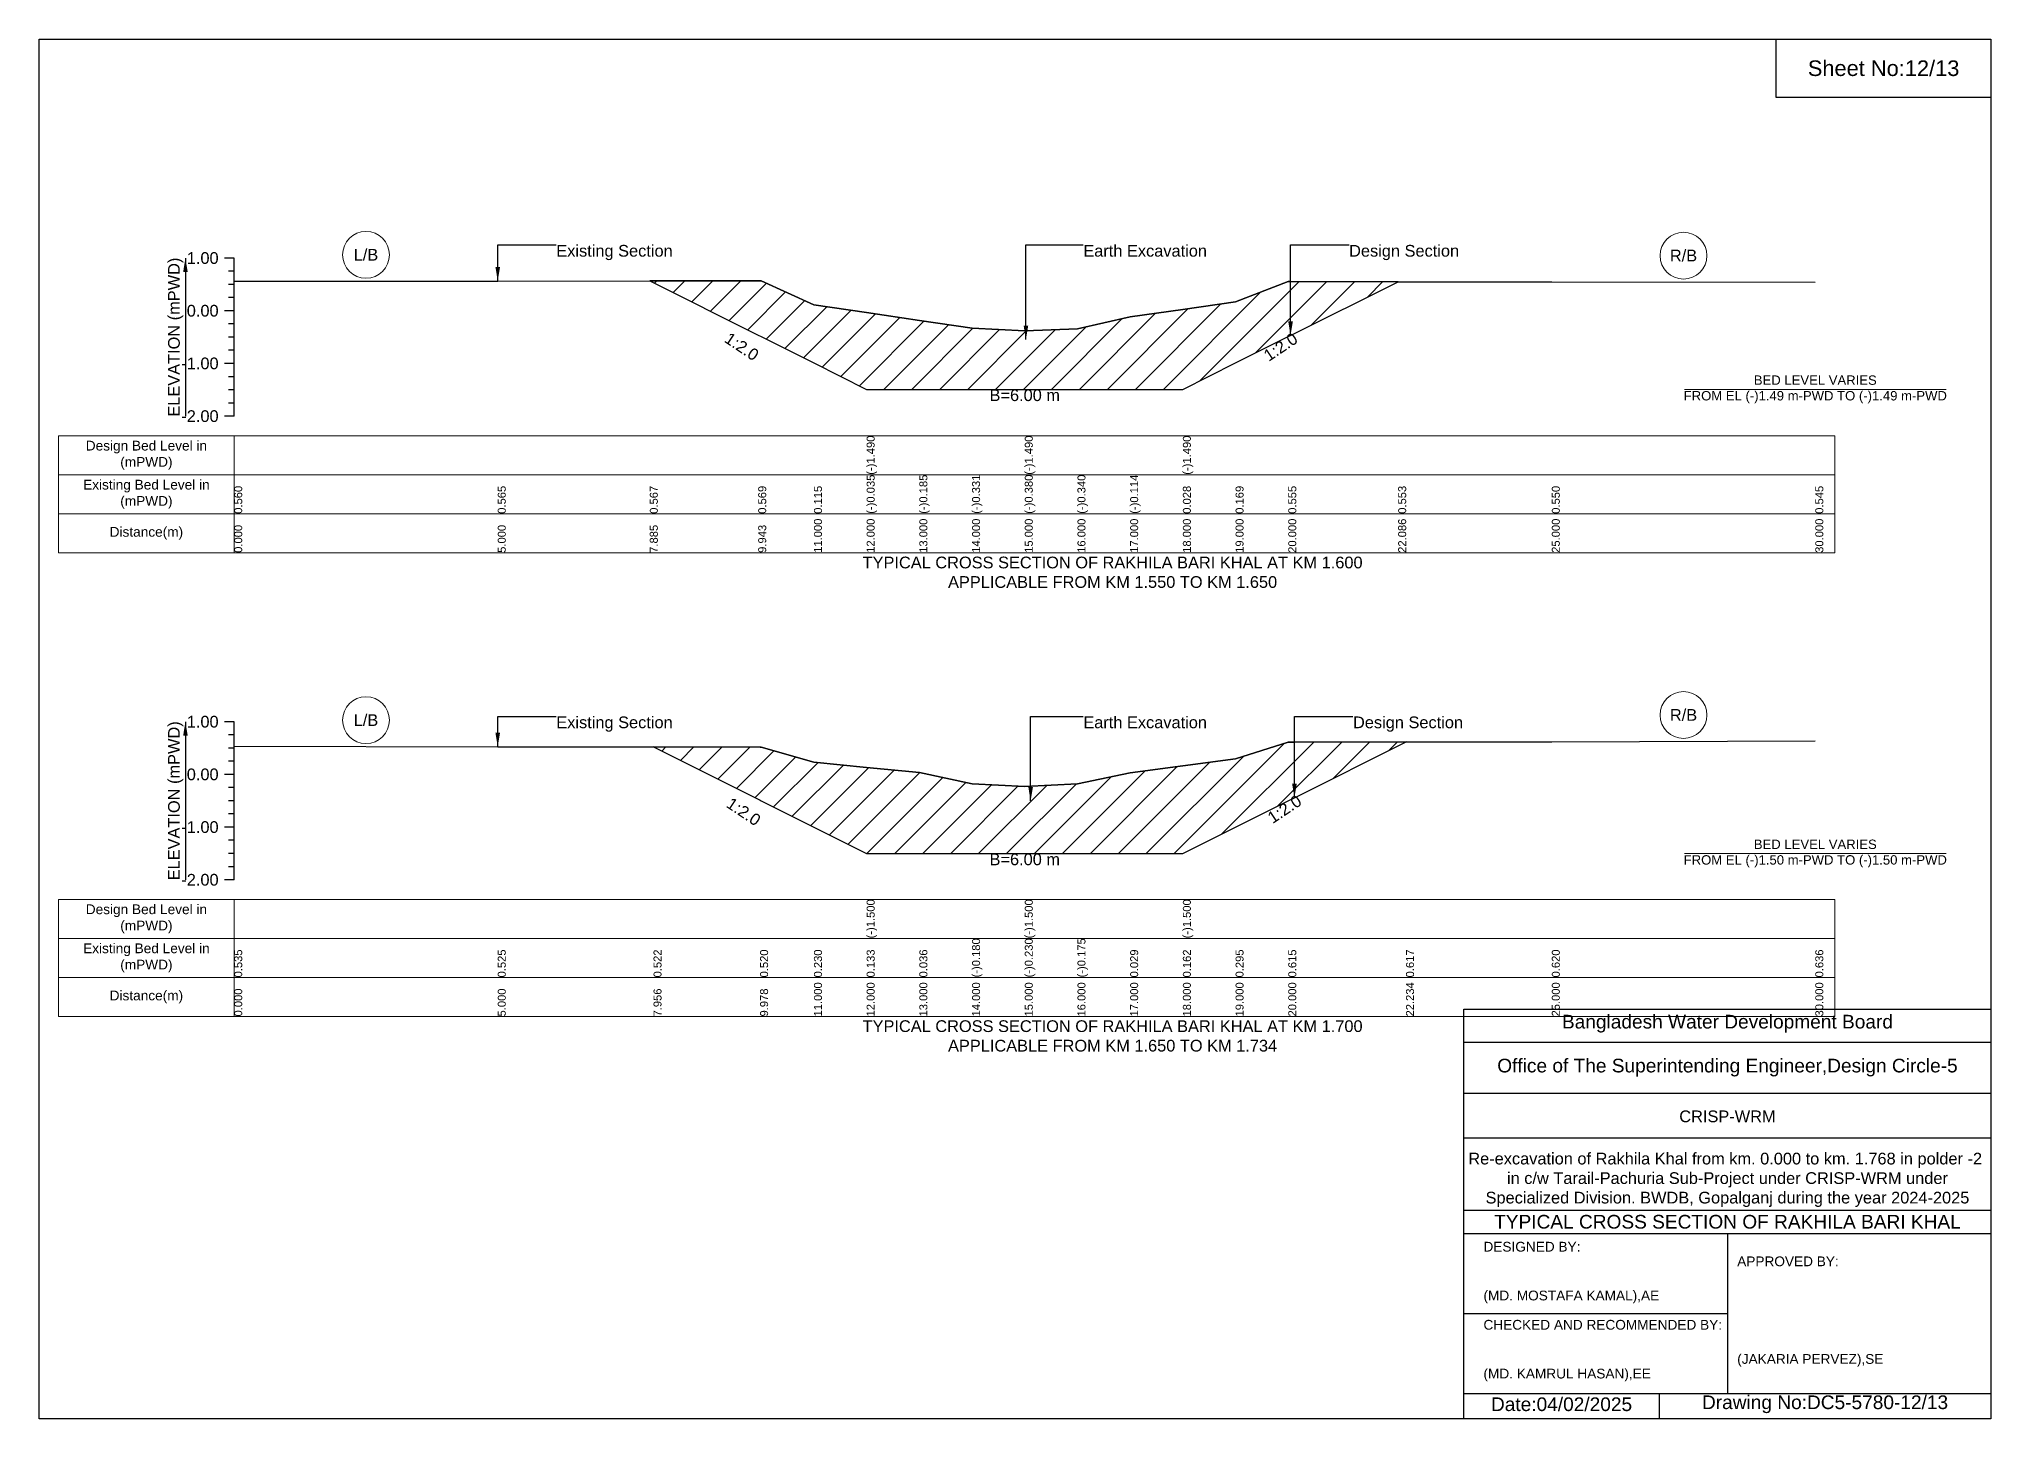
# Model space of a CAD drawing. Header units: inches. Extents: x 91000 to 238000, y -5656 to 6588.
# Drawn here: x 210000 to 218000, y -5656 to 0 of the extents above; entities that cross this region are included whole.
import ezdxf

# ---------------------------------------------------------------- set-up
doc = ezdxf.new("R2010")
doc.units = ezdxf.units.IN
doc.header["$LTSCALE"] = 7
doc.header["$MEASUREMENT"] = 0
for name, color, linetype, lineweight in [('Cross section Data Border', 7, 'Continuous', 9), ('Cross Section Labels', 7, 'Continuous', 9), ('Existing_Bed_Level for Xsection', 7, 'Continuous', 25)]:
    doc.layers.add(name, color=color, linetype=linetype, lineweight=lineweight)
doc.styles.get("Standard").update_dxf_attribs({"font": 'arial.ttf'})
doc.dimstyles.get("Standard").update_dxf_attribs({"dimtxt": 0.18, "dimasz": 0.18, "dimexe": 0.18, "dimexo": 0.0625, "dimgap": 0.09, "dimtad": 0, "dimtih": 1, "dimtoh": 1, "dimdec": 4, "dimzin": 0, "dimdsep": 46, "dimtxsty": 'Standard', "dimcen": 0.09, "dimadec": 0, "dimazin": 0, "dimtfac": 1, "dimtdec": 4, "dimtofl": 0, "dimtmove": 0, "dimatfit": 3, "dimfxl": 1, "dimtolj": 1, "dimtzin": 0, "dimarcsym": 0})

msp = doc.modelspace()

# ---------------------------------------------------------------- hatches: boundary and pattern name
at = {"layer": 'Existing_Bed_Level for Xsection'}
h = msp.add_hatch(dxfattribs=at)
h.set_pattern_fill('ANSI31', color=256, scale=648, style=0)
h.paths.add_polyline_path([(212503.2, -991.4), (212947.6, -1213.6), (212960, -1219.8), (213176, -1327.8), (213392, -1435.8), (213608, -1435.8), (213824, -1435.8), (214040, -1435.8), (214256, -1435.8), (214472, -1435.8), (214688, -1435.8), (214904, -1327.8), (215120, -1219.8), (215129.3, -1215.1), (215570.5, -994.5), (215129.3, -994), (215120, -994), (214904, -1077.4), (214688, -1108), (214472, -1138.5), (214256, -1187.4), (214040, -1196), (213824, -1185.4), (213608, -1153.9), (213392, -1121.5), (213176, -1089.1), (212960, -991), (212947.6, -991)])
h = msp.add_hatch(dxfattribs=at)
h.set_pattern_fill('ANSI31', color=256, scale=648, style=0)
h.paths.add_polyline_path([(212518.5, -2901.6), (212955.2, -3119.9), (212960, -3122.3), (213176, -3230.3), (213392, -3338.3), (213608, -3338.3), (213824, -3338.3), (214040, -3338.3), (214256, -3338.3), (214472, -3338.3), (214688, -3338.3), (214904, -3230.3), (215120, -3122.3), (215145.3, -3109.7), (215602.6, -2881), (215145.3, -2881.5), (215120, -2881.5), (214904, -2950.6), (214688, -2979.3), (214472, -3008.1), (214256, -3052.1), (214040, -3064), (213824, -3053.2), (213608, -3006.5), (213392, -2985.6), (213176, -2964.6), (212960, -2902), (212955.2, -2902)])

# ---------------------------------------------------------------- linework, layer by layer
for points in [[(210000, 0), (218000, 0), (218000, -5656), (210000, -5656)], [(217120, 0), (218000, 0), (218000, -240), (217120, -240)]]:
    msp.add_lwpolyline(points, close=True)
for points in [[(215840, -5656), (215840, -3976), (218000, -3976)], [(215840, -4112), (218000, -4112)], [(215840, -4320), (218000, -4320)], [(215840, -4504), (218000, -4504)], [(215840, -4800), (218000, -4800)], [(215840, -4896), (218000, -4896)], [(216920, -4896), (216920, -5552)], [(215840, -5224), (216920, -5224)], [(215840, -5552), (218000, -5552)], [(216640, -5552), (216640, -5656)]]:
    msp.add_lwpolyline(points)
at = {"layer": 'Cross section Data Border'}
for points in [[(210080, -1625.9), (217360, -1625.9), (217360, -2105.9), (210080, -2105.9)], [(210080, -3526.3), (217360, -3526.3), (217360, -4006.3), (210080, -4006.3)]]:
    msp.add_lwpolyline(points, close=True, dxfattribs=at)
for points in [[(210800, -1625.9), (210800, -2105.9)], [(210080, -1785.9), (217360, -1785.9)], [(210080, -1945.9), (217360, -1945.9)], [(210800, -3526.3), (210800, -4006.3)], [(210080, -3686.3), (217360, -3686.3)], [(210080, -3846.3), (217360, -3846.3)]]:
    msp.add_lwpolyline(points, dxfattribs=at)
at = {"layer": 'Cross Section Labels'}
for points in [[(216744.2, -1435.8), (217815.8, -1435.8)], [(216744.2, -3338.3), (217815.8, -3338.3)]]:
    msp.add_lwpolyline(points, dxfattribs=at)
for centre in [(211340, -884.4), (216740, -887.7), (211340, -2791.8), (216740, -2770.7)]:
    msp.add_circle(centre, 96, dxfattribs=at)
at = {"layer": 'Existing_Bed_Level for Xsection'}
for points in [[(210800, -897.9), (210760, -897.9)], [(210800, -951.9), (210776, -951.9)], [(210800, -1545.9), (210800, -1329.9), (210800, -1113.9), (210800, -897.9)], [(210800, -1005.9), (210776, -1005.9)], [(210800, -993), (211880, -991.9), (212503.2, -991.4), (212947.6, -991), (212960, -991), (213176, -1089.1), (213392, -1121.5), (213392, -1121.5), (213608, -1153.9), (213824, -1185.4), (214040, -1196), (214040, -1196), (214256, -1187.4), (214472, -1138.5), (214688, -1108), (214688, -1108), (214904, -1077.4), (215120, -994), (215129.3, -994), (215570.5, -994.5), (216200, -995.1), (217280, -996.2)], [(210800, -1113.9), (210760, -1113.9)], [(210800, -1059.9), (210776, -1059.9)], [(210800, -1167.9), (210776, -1167.9)], [(210800, -1221.9), (210776, -1221.9)], [(210800, -1275.9), (210776, -1275.9)], [(210800, -1329.9), (210760, -1329.9)], [(210800, -1383.9), (210776, -1383.9)], [(210800, -1437.9), (210776, -1437.9)], [(210800, -1491.9), (210776, -1491.9)], [(210800, -1545.9), (210760, -1545.9)], [(210800, -2798.3), (210760, -2798.3)], [(210800, -3446.3), (210800, -3230.3), (210800, -3014.3), (210800, -2798.3)], [(210800, -2852.3), (210776, -2852.3)], [(210800, -2898.8), (211880, -2900.9), (212518.5, -2901.6), (212955.2, -2902), (212960, -2902), (213176, -2964.6), (213392, -2985.6), (213392, -2985.6), (213608, -3006.5), (213824, -3053.2), (214040, -3064), (214040, -3064), (214256, -3052.1), (214472, -3008.1), (214688, -2979.3), (214688, -2979.3), (214904, -2950.6), (215120, -2881.5), (215145.3, -2881.5), (215602.6, -2881), (216200, -2880.4), (217280, -2876.9)], [(210800, -2906.3), (210776, -2906.3)], [(210800, -3014.3), (210760, -3014.3)], [(210800, -2960.3), (210776, -2960.3)], [(210800, -3068.3), (210776, -3068.3)], [(210800, -3122.3), (210776, -3122.3)], [(210800, -3176.3), (210776, -3176.3)], [(210800, -3230.3), (210760, -3230.3)], [(210800, -3284.3), (210776, -3284.3)], [(210800, -3338.3), (210776, -3338.3)], [(210800, -3392.3), (210776, -3392.3)], [(210800, -3446.3), (210760, -3446.3)]]:
    msp.add_lwpolyline(points, dxfattribs=at)
for points in [[(212503.2, -991.4), (212503.2, -991.4), (212947.6, -1213.6), (212960, -1219.8), (213176, -1327.8), (213392, -1435.8), (213392, -1435.8), (213608, -1435.8), (213824, -1435.8), (214040, -1435.8), (214040, -1435.8), (214256, -1435.8), (214472, -1435.8), (214688, -1435.8), (214688, -1435.8), (214904, -1327.8), (215120, -1219.8), (215129.3, -1215.1), (215570.5, -994.5), (215129.3, -994), (215120, -994), (214904, -1077.4), (214688, -1108), (214688, -1108), (214472, -1138.5), (214256, -1187.4), (214040, -1196), (214040, -1196), (213824, -1185.4), (213608, -1153.9), (213392, -1121.5), (213392, -1121.5), (213176, -1089.1), (212960, -991), (212947.6, -991), (212503.2, -991.4)], [(212518.5, -2901.6), (212518.5, -2901.6), (212955.2, -3119.9), (212960, -3122.3), (213176, -3230.3), (213392, -3338.3), (213392, -3338.3), (213608, -3338.3), (213824, -3338.3), (214040, -3338.3), (214040, -3338.3), (214256, -3338.3), (214472, -3338.3), (214688, -3338.3), (214688, -3338.3), (214904, -3230.3), (215120, -3122.3), (215145.3, -3109.7), (215602.6, -2881), (215145.3, -2881.5), (215120, -2881.5), (214904, -2950.6), (214688, -2979.3), (214688, -2979.3), (214472, -3008.1), (214256, -3052.1), (214040, -3064), (214040, -3064), (213824, -3053.2), (213608, -3006.5), (213392, -2985.6), (213392, -2985.6), (213176, -2964.6), (212960, -2902), (212955.2, -2902), (212518.5, -2901.6)]]:
    msp.add_lwpolyline(points, close=True, dxfattribs=at)

# ---------------------------------------------------------------- texts
at = {"attachment_point": 5}
for s, insert, char_height in [('Sheet No:12/13', (217560, -120), 64), ('Bangladesh Water Development Board', (216920, -4036), 56), ('Office of The Superintending Engineer,Design Circle-5', (216920, -4216), 56)]:
    msp.add_mtext(s, dxfattribs=dict(at, insert=insert, char_height=char_height))
for s, insert, char_height, width, attachment_point in [('CRISP-WRM', (216920, -4416), 48, 2240, 5), ('Re-excavation of Rakhila Khal from km. 0.000 to km. 1.768 in polder -2  in c/w Tarail-Pachuria Sub-Project under CRISP-WRM under Specialized Division. BWDB, Gopalganj during the year 2024-2025', (216920, -4676), 48, 2160, 5), ('TYPICAL CROSS SECTION OF RAKHILA BARI KHAL', (216920, -4848), 56, 2240, 5), ('DESIGNED BY:^J^J^J(MD. MOSTAFA KAMAL),AE', (215920, -5056), 40, 1120, 4), ('APPROVED BY:^J^J^J^J^J^J(JAKARIA PERVEZ),SE', (216960, -5216), 40, 1120, 4), ('CHECKED AND RECOMMENDED BY:^J^J^J(MD. KAMRUL HASAN),EE', (215920, -5376), 40, 1120, 4), ('Date:04/02/2025', (216240, -5596), 56, 1120, 5), ('Drawing No:DC5-5780-12/13', (217320, -5596), 56, 1760, 5)]:
    msp.add_mtext(s, dxfattribs=dict(insert=insert, char_height=char_height, width=width, attachment_point=attachment_point))
at = {"layer": 'Cross section Data Border', "char_height": 40, "width": 640, "attachment_point": 5}
for s, insert in [('Design Bed Level in (mPWD)', (210440, -1705.9)), ('Existing Bed Level in (mPWD)', (210440, -1865.9)), ('Distance(m)', (210440, -2025.9)), ('Design Bed Level in (mPWD)', (210440, -3606.3)), ('Existing Bed Level in (mPWD)', (210440, -3766.3)), ('Distance(m)', (210440, -3926.3))]:
    msp.add_mtext(s, dxfattribs=dict(at, insert=insert))
at = {"layer": 'Cross Section Labels'}
for s, insert, char_height, attachment_point in [('L/B', (211340, -884.4), 48, 5), ('Existing Section', (212120, -843.9), 48, 1), ('Earth Excavation', (214280, -843.9), 48, 1), ('Design Section', (215369.3, -843.9), 48, 1), ('R/B', (216740, -887.7), 48, 5), ('B=6.00 m', (214040, -1435.8), 48, 2), ('BED LEVEL VARIES ^JFROM EL (-)1.49 m-PWD TO (-)1.49 m-PWD', (217280, -1435.8), 38.4, 5), ('TYPICAL CROSS SECTION OF RAKHILA BARI KHAL AT KM 1.600^JAPPLICABLE FROM KM 1.550 TO KM 1.650', (214400, -2185.9), 48, 5), ('L/B', (211340, -2791.8), 48, 5), ('Existing Section', (212120, -2776.7), 48, 1), ('Earth Excavation', (214280, -2776.7), 48, 1), ('Design Section', (215385.3, -2776.7), 48, 1), ('R/B', (216740, -2770.7), 48, 5), ('B=6.00 m', (214040, -3338.3), 48, 2), ('BED LEVEL VARIES ^JFROM EL (-)1.50 m-PWD TO (-)1.50 m-PWD', (217280, -3338.3), 38.4, 5), ('TYPICAL CROSS SECTION OF RAKHILA BARI KHAL AT KM 1.700^JAPPLICABLE FROM KM 1.650 TO KM 1.734', (214400, -4086.3), 48, 5)]:
    msp.add_mtext(s, dxfattribs=dict(at, insert=insert, char_height=char_height, attachment_point=attachment_point))
at = {"layer": 'Cross Section Labels', "char_height": 48, "attachment_point": 2}
for insert, rotation in [((212893.6, -1240.6), 326.30993), ((215075.3, -1242.1), 33.69007), ((212901.2, -3146.9), 326.30993), ((215091.3, -3136.7), 33.69007)]:
    msp.add_mtext('1:2.0', dxfattribs=dict(at, insert=insert, rotation=rotation))
at = {"layer": 'Existing_Bed_Level for Xsection', "char_height": 48, "attachment_point": 6}
for s, insert in [('1.00', (210736, -897.9)), ('0.00', (210736, -1113.9)), ('-1.00', (210736, -1329.9)), ('-2.00', (210736, -1545.9)), ('1.00', (210736, -2798.3)), ('0.00', (210736, -3014.3)), ('-1.00', (210736, -3230.3)), ('-2.00', (210736, -3446.3))]:
    msp.add_mtext(s, dxfattribs=dict(at, insert=insert))
at = {"layer": 'Existing_Bed_Level for Xsection', "rotation": 90}
for s, insert, char_height, attachment_point in [('ELEVATION (mPWD)', (210560, -1221.9), 48, 5), ('(-)1.490', (213392, -1785.9), 32.8, 1), ('(-)1.490', (214040, -1785.9), 32.8, 1), ('(-)1.490', (214688, -1785.9), 32.8, 1), ('0.560', (210800, -1945.9), 32.8, 1), ('0.565', (211880, -1945.9), 32.8, 1), ('0.567', (212503.2, -1945.9), 32.8, 1), ('0.569', (212947.6, -1945.9), 32.8, 1), ('0.115', (213176, -1945.9), 32.8, 1), ('(-)0.035', (213392, -1945.9), 32.8, 1), ('(-)0.185', (213608, -1945.9), 32.8, 1), ('(-)0.331', (213824, -1945.9), 32.8, 1), ('(-)0.380', (214040, -1945.9), 32.8, 1), ('(-)0.340', (214256, -1945.9), 32.8, 1), ('(-)0.114', (214472, -1945.9), 32.8, 1), ('0.028', (214688, -1945.9), 32.8, 1), ('0.169', (214904, -1945.9), 32.8, 1), ('0.555', (215120, -1945.9), 32.8, 1), ('0.553', (215570.5, -1945.9), 32.8, 1), ('0.550', (216200, -1945.9), 32.8, 1), ('0.545', (217280, -1945.9), 32.8, 1), ('0.000', (210800, -2105.9), 32.8, 1), ('5.000', (211880, -2105.9), 32.8, 1), ('7.885', (212503.2, -2105.9), 32.8, 1), ('9.943', (212947.6, -2105.9), 32.8, 1), ('11.000', (213176, -2105.9), 32.8, 1), ('12.000', (213392, -2105.9), 32.8, 1), ('13.000', (213608, -2105.9), 32.8, 1), ('14.000', (213824, -2105.9), 32.8, 1), ('15.000', (214040, -2105.9), 32.8, 1), ('16.000', (214256, -2105.9), 32.8, 1), ('17.000', (214472, -2105.9), 32.8, 1), ('18.000', (214688, -2105.9), 32.8, 1), ('19.000', (214904, -2105.9), 32.8, 1), ('20.000', (215120, -2105.9), 32.8, 1), ('22.086', (215570.5, -2105.9), 32.8, 1), ('25.000', (216200, -2105.9), 32.8, 1), ('30.000', (217280, -2105.9), 32.8, 1), ('ELEVATION (mPWD)', (210560, -3122.3), 48, 5), ('(-)1.500', (213392, -3686.3), 32.8, 1), ('(-)1.500', (214040, -3686.3), 32.8, 1), ('(-)1.500', (214688, -3686.3), 32.8, 1), ('0.535', (210800, -3846.3), 32.8, 1), ('0.525', (211880, -3846.3), 32.8, 1), ('0.522', (212518.5, -3846.3), 32.8, 1), ('0.520', (212955.2, -3846.3), 32.8, 1), ('0.230', (213176, -3846.3), 32.8, 1), ('0.133', (213392, -3846.3), 32.8, 1), ('0.036', (213608, -3846.3), 32.8, 1), ('(-)0.180', (213824, -3846.3), 32.8, 1), ('(-)0.230', (214040, -3846.3), 32.8, 1), ('(-)0.175', (214256, -3846.3), 32.8, 1), ('0.029', (214472, -3846.3), 32.8, 1), ('0.162', (214688, -3846.3), 32.8, 1), ('0.295', (214904, -3846.3), 32.8, 1), ('0.615', (215120, -3846.3), 32.8, 1), ('0.617', (215602.6, -3846.3), 32.8, 1), ('0.620', (216200, -3846.3), 32.8, 1), ('0.636', (217280, -3846.3), 32.8, 1), ('0.000', (210800, -4006.3), 32.8, 1), ('5.000', (211880, -4006.3), 32.8, 1), ('7.956', (212518.5, -4006.3), 32.8, 1), ('9.978', (212955.2, -4006.3), 32.8, 1), ('11.000', (213176, -4006.3), 32.8, 1), ('12.000', (213392, -4006.3), 32.8, 1), ('13.000', (213608, -4006.3), 32.8, 1), ('14.000', (213824, -4006.3), 32.8, 1), ('15.000', (214040, -4006.3), 32.8, 1), ('16.000', (214256, -4006.3), 32.8, 1), ('17.000', (214472, -4006.3), 32.8, 1), ('18.000', (214688, -4006.3), 32.8, 1), ('19.000', (214904, -4006.3), 32.8, 1), ('20.000', (215120, -4006.3), 32.8, 1), ('22.234', (215602.6, -4006.3), 32.8, 1), ('25.000', (216200, -4006.3), 32.8, 1), ('30.000', (217280, -4006.3), 32.8, 1)]:
    msp.add_mtext(s, dxfattribs=dict(at, insert=insert, char_height=char_height, attachment_point=attachment_point))

# ---------------------------------------------------------------- leaders
at = {"layer": 'Cross Section Labels', "annotation_type": 0, "has_hookline": 1, "hookline_direction": 0}
for points, text_width in [([(211880, -991.9), (211880, -843.9), (212119.9, -843.9)], 467.2), ([(214044.8, -1231.9), (214044.8, -843.9), (214279.9, -843.9)], 497), ([(215129.3, -1215.1), (215129.3, -843.9), (215369.2, -843.9)], 441.2), ([(211880, -2900.9), (211880, -2776.7), (212119.9, -2776.7)], 467.2), ([(214064, -3123.1), (214064, -2776.7), (214279.9, -2776.7)], 497), ([(215145.3, -3109.7), (215145.3, -2776.7), (215385.2, -2776.7)], 441.2)]:
    msp.add_leader(points, dimstyle='Standard', override={"dimasz": 57.6}, dxfattribs=dict(at, text_width=text_width))
at = {"layer": 'Existing_Bed_Level for Xsection'}
for points in [[(210600, -897.9), (210600, -1545.9)], [(210600, -2798.3), (210600, -3446.3)]]:
    msp.add_leader(points, dimstyle='Standard', override={"dimasz": 57.6}, dxfattribs=at)

doc.saveas('drawing.dxf')
